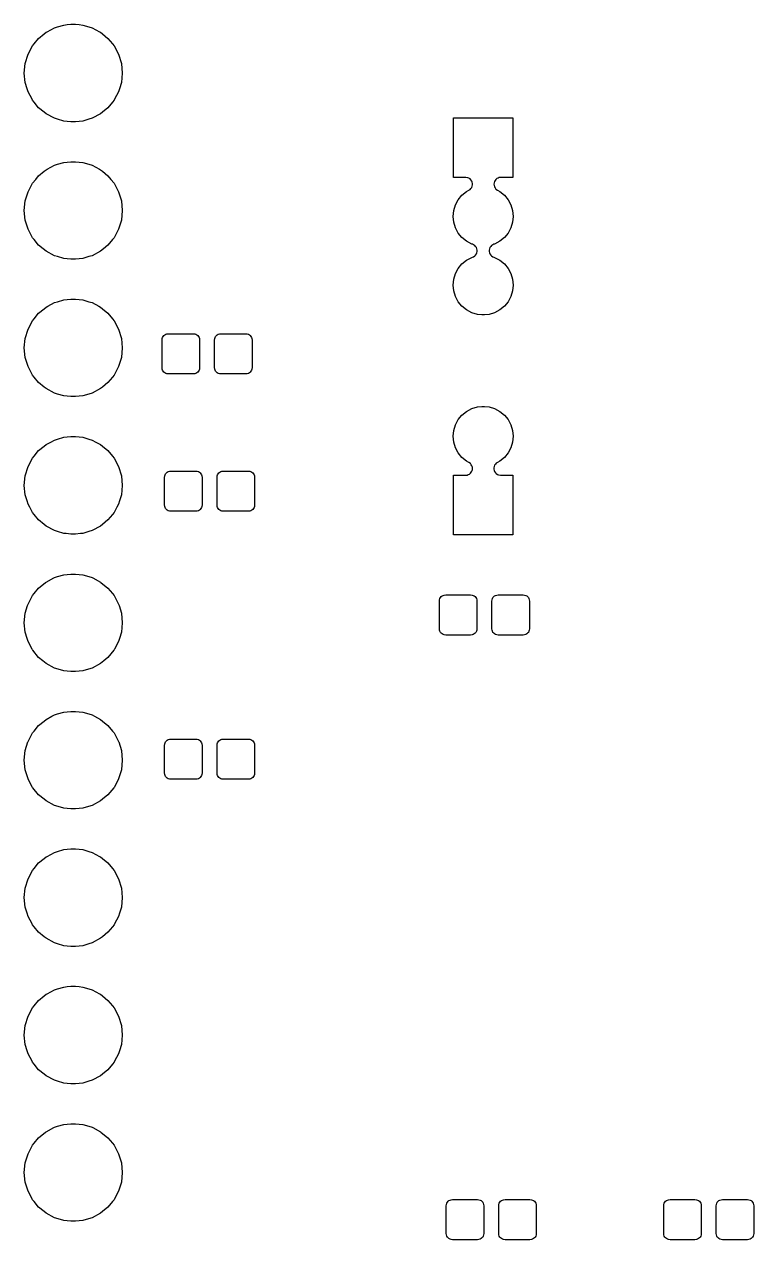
# Model space of a CAD drawing. Extents: x 10 to 287, y -200 to -10.
# Drawn here: x 113.31 to 126.79, y -127.24 to -104.78 of the extents above; entities that cross this region are included whole.
import ezdxf

# ---------------------------------------------------------------- set-up
doc = ezdxf.new("R2010")
doc.units = 0
doc.header["$MEASUREMENT"] = 0
doc.layers.add('BLACK', color=7, linetype='CONTINUOUS')

msp = doc.modelspace()

# ---------------------------------------------------------------- linework, layer by layer
at = {"layer": 'BLACK', "linetype": 'CONTINUOUS'}
for p, q in [((113.733, -104.919), (113.872, -104.845)), ((113.872, -104.845), (113.928, -104.828)), ((113.928, -104.828), (114.042, -104.794)), ((114.042, -104.794), (114.108, -104.787)), ((114.108, -104.787), (114.174, -104.781)), ((114.174, -104.781), (114.262, -104.781)), ((114.262, -104.781), (114.329, -104.787)), ((114.329, -104.787), (114.395, -104.794)), ((114.395, -104.794), (114.508, -104.828)), ((114.508, -104.828), (114.565, -104.845)), ((114.565, -104.845), (114.703, -104.919)), ((113.495, -105.143), (113.578, -105.041)), ((113.578, -105.041), (113.679, -104.958)), ((113.679, -104.958), (113.715, -104.929)), ((113.715, -104.929), (113.733, -104.919)), ((114.703, -104.919), (114.721, -104.929)), ((114.721, -104.929), (114.757, -104.958)), ((114.757, -104.958), (114.858, -105.041)), ((114.858, -105.041), (114.942, -105.143)), ((113.33, -105.505), (113.382, -105.335)), ((113.382, -105.335), (113.465, -105.179)), ((113.382, -105.335), (113.382, -105.335)), ((113.465, -105.179), (113.495, -105.143)), ((113.465, -105.179), (113.465, -105.179)), ((114.942, -105.143), (114.971, -105.179)), ((114.971, -105.179), (114.971, -105.179)), ((114.971, -105.179), (115.055, -105.335)), ((115.055, -105.335), (115.055, -105.335)), ((115.055, -105.335), (115.106, -105.505)), ((113.313, -105.682), (113.33, -105.505)), ((115.106, -105.505), (115.124, -105.682)), ((113.33, -105.858), (113.313, -105.682)), ((115.124, -105.682), (115.106, -105.858)), ((113.365, -105.971), (113.33, -105.858)), ((113.382, -106.028), (113.365, -105.971)), ((115.072, -105.971), (115.055, -106.028)), ((115.106, -105.858), (115.072, -105.971)), ((113.456, -106.167), (113.382, -106.028)), ((113.465, -106.185), (113.456, -106.167)), ((113.495, -106.22), (113.465, -106.185)), ((113.578, -106.322), (113.495, -106.22)), ((114.942, -106.22), (114.858, -106.322)), ((114.971, -106.185), (114.942, -106.22)), ((114.981, -106.167), (114.971, -106.185)), ((115.055, -106.028), (114.981, -106.167)), ((113.679, -106.405), (113.578, -106.322)), ((113.715, -106.434), (113.679, -106.405)), ((113.872, -106.518), (113.715, -106.434)), ((113.715, -106.434), (113.715, -106.434)), ((114.721, -106.434), (114.565, -106.518)), ((114.757, -106.405), (114.721, -106.434)), ((114.721, -106.434), (114.721, -106.434)), ((114.858, -106.322), (114.757, -106.405)), ((113.928, -106.535), (113.872, -106.518)), ((114.042, -106.57), (113.928, -106.535)), ((114.108, -106.576), (114.042, -106.57)), ((114.174, -106.583), (114.108, -106.576)), ((114.262, -106.583), (114.174, -106.583)), ((114.329, -106.576), (114.262, -106.583)), ((114.395, -106.57), (114.329, -106.576)), ((114.508, -106.535), (114.395, -106.57)), ((114.565, -106.518), (114.508, -106.535)), ((121.242, -107.612), (121.242, -106.51)), ((121.242, -106.51), (122.344, -106.51)), ((122.344, -106.51), (122.344, -107.612)), ((113.872, -107.385), (113.928, -107.368)), ((113.928, -107.368), (114.042, -107.334)), ((114.042, -107.334), (114.108, -107.327)), ((114.108, -107.327), (114.174, -107.321)), ((114.174, -107.321), (114.262, -107.321)), ((114.262, -107.321), (114.329, -107.327)), ((114.329, -107.327), (114.395, -107.334)), ((114.395, -107.334), (114.508, -107.368)), ((114.508, -107.368), (114.565, -107.385)), ((113.523, -107.649), (113.578, -107.581)), ((113.578, -107.581), (113.679, -107.498)), ((113.679, -107.498), (113.715, -107.469)), ((113.715, -107.469), (113.733, -107.459)), ((113.733, -107.459), (113.872, -107.385)), ((114.565, -107.385), (114.703, -107.459)), ((114.703, -107.459), (114.721, -107.469)), ((114.721, -107.469), (114.757, -107.498)), ((114.757, -107.498), (114.858, -107.581)), ((114.858, -107.581), (114.914, -107.649)), ((113.382, -107.875), (113.465, -107.719)), ((113.465, -107.719), (113.523, -107.649)), ((113.465, -107.719), (113.465, -107.719)), ((114.914, -107.649), (114.971, -107.719)), ((114.971, -107.719), (114.971, -107.719)), ((114.971, -107.719), (115.055, -107.875)), ((121.47, -107.612), (121.242, -107.612)), ((121.507, -107.617), (121.47, -107.612)), ((121.529, -107.627), (121.507, -107.617)), ((121.55, -107.64), (121.529, -107.627)), ((121.567, -107.658), (121.55, -107.64)), ((121.55, -107.834), (121.567, -107.816)), ((121.581, -107.678), (121.567, -107.658)), ((121.567, -107.816), (121.581, -107.796)), ((121.59, -107.701), (121.581, -107.678)), ((121.581, -107.796), (121.59, -107.773)), ((121.595, -107.725), (121.59, -107.701)), ((121.59, -107.773), (121.595, -107.749)), ((121.595, -107.749), (121.595, -107.725)), ((121.993, -107.713), (121.991, -107.737)), ((121.991, -107.737), (121.993, -107.761)), ((122, -107.689), (121.993, -107.713)), ((121.993, -107.761), (122, -107.785)), ((122.012, -107.668), (122, -107.689)), ((122, -107.785), (122.012, -107.806)), ((122.027, -107.649), (122.012, -107.668)), ((122.012, -107.806), (122.027, -107.825)), ((122.046, -107.633), (122.027, -107.649)), ((122.068, -107.622), (122.046, -107.633)), ((122.091, -107.614), (122.068, -107.622)), ((122.116, -107.612), (122.091, -107.614)), ((122.344, -107.612), (122.116, -107.612)), ((113.313, -108.222), (113.33, -108.045)), ((113.33, -108.045), (113.382, -107.875)), ((113.382, -107.875), (113.382, -107.875)), ((115.055, -107.875), (115.055, -107.875)), ((115.055, -107.875), (115.106, -108.045)), ((115.106, -108.045), (115.124, -108.222)), ((121.281, -108.119), (121.333, -108.023)), ((121.333, -108.023), (121.401, -107.939)), ((121.401, -107.939), (121.485, -107.871)), ((121.485, -107.871), (121.529, -107.847)), ((121.529, -107.847), (121.55, -107.834)), ((122.027, -107.825), (122.057, -107.847)), ((122.057, -107.847), (122.101, -107.871)), ((122.101, -107.871), (122.185, -107.939)), ((122.185, -107.939), (122.253, -108.023)), ((122.253, -108.023), (122.305, -108.119)), ((113.33, -108.398), (113.313, -108.222)), ((115.124, -108.222), (115.106, -108.398)), ((121.239, -108.331), (121.25, -108.223)), ((121.25, -108.223), (121.281, -108.119)), ((122.305, -108.119), (122.336, -108.223)), ((122.336, -108.223), (122.347, -108.331)), ((113.343, -108.439), (113.33, -108.398)), ((113.382, -108.568), (113.343, -108.439)), ((115.094, -108.439), (115.055, -108.568)), ((115.106, -108.398), (115.094, -108.439)), ((121.25, -108.439), (121.239, -108.331)), ((121.281, -108.543), (121.25, -108.439)), ((122.336, -108.439), (122.305, -108.543)), ((122.347, -108.331), (122.336, -108.439)), ((113.419, -108.639), (113.382, -108.568)), ((113.465, -108.725), (113.419, -108.639)), ((115.017, -108.639), (114.971, -108.725)), ((115.055, -108.568), (115.017, -108.639)), ((121.333, -108.639), (121.281, -108.543)), ((121.401, -108.723), (121.333, -108.639)), ((122.253, -108.639), (122.185, -108.723)), ((122.305, -108.543), (122.253, -108.639)), ((113.495, -108.76), (113.465, -108.725)), ((113.578, -108.862), (113.495, -108.76)), ((113.661, -108.93), (113.578, -108.862)), ((113.715, -108.974), (113.661, -108.93)), ((114.776, -108.93), (114.721, -108.974)), ((114.858, -108.862), (114.776, -108.93)), ((114.942, -108.76), (114.858, -108.862)), ((114.971, -108.725), (114.942, -108.76)), ((121.485, -108.791), (121.401, -108.723)), ((121.581, -108.843), (121.485, -108.791)), ((121.594, -108.846), (121.581, -108.843)), ((121.616, -108.856), (121.594, -108.846)), ((121.637, -108.869), (121.616, -108.856)), ((121.654, -108.887), (121.637, -108.869)), ((121.668, -108.907), (121.654, -108.887)), ((121.677, -108.93), (121.668, -108.907)), ((121.682, -108.954), (121.677, -108.93)), ((121.909, -108.93), (121.904, -108.954)), ((121.918, -108.907), (121.909, -108.93)), ((121.932, -108.887), (121.918, -108.907)), ((121.949, -108.869), (121.932, -108.887)), ((121.97, -108.856), (121.949, -108.869)), ((121.992, -108.846), (121.97, -108.856)), ((122.005, -108.843), (121.992, -108.846)), ((122.101, -108.791), (122.005, -108.843)), ((122.185, -108.723), (122.101, -108.791)), ((113.872, -109.058), (113.715, -108.974)), ((113.715, -108.974), (113.715, -108.974)), ((113.928, -109.075), (113.872, -109.058)), ((114.042, -109.11), (113.928, -109.075)), ((114.108, -109.116), (114.042, -109.11)), ((114.174, -109.123), (114.108, -109.116)), ((114.262, -109.123), (114.174, -109.123)), ((114.329, -109.116), (114.262, -109.123)), ((114.395, -109.11), (114.329, -109.116)), ((114.508, -109.075), (114.395, -109.11)), ((114.565, -109.058), (114.508, -109.075)), ((114.721, -108.974), (114.565, -109.058)), ((114.721, -108.974), (114.721, -108.974)), ((121.401, -109.209), (121.485, -109.141)), ((121.485, -109.141), (121.581, -109.089)), ((121.581, -109.089), (121.594, -109.086)), ((121.594, -109.086), (121.616, -109.076)), ((121.616, -109.076), (121.637, -109.063)), ((121.637, -109.063), (121.654, -109.045)), ((121.654, -109.045), (121.668, -109.025)), ((121.668, -109.025), (121.677, -109.002)), ((121.677, -109.002), (121.682, -108.978)), ((121.682, -108.978), (121.682, -108.954)), ((121.904, -108.954), (121.904, -108.978)), ((121.904, -108.978), (121.909, -109.002)), ((121.909, -109.002), (121.918, -109.025)), ((121.918, -109.025), (121.932, -109.045)), ((121.932, -109.045), (121.949, -109.063)), ((121.949, -109.063), (121.97, -109.076)), ((121.97, -109.076), (121.992, -109.086)), ((121.992, -109.086), (122.005, -109.089)), ((122.005, -109.089), (122.101, -109.141)), ((122.101, -109.141), (122.185, -109.209)), ((121.25, -109.493), (121.281, -109.389)), ((121.281, -109.389), (121.333, -109.293)), ((121.333, -109.293), (121.401, -109.209)), ((122.185, -109.209), (122.253, -109.293)), ((122.253, -109.293), (122.305, -109.389)), ((122.305, -109.389), (122.336, -109.493)), ((121.239, -109.601), (121.25, -109.493)), ((121.25, -109.709), (121.239, -109.601)), ((122.336, -109.493), (122.347, -109.601)), ((122.347, -109.601), (122.336, -109.709)), ((121.281, -109.813), (121.25, -109.709)), ((121.333, -109.909), (121.281, -109.813)), ((122.305, -109.813), (122.253, -109.909)), ((122.336, -109.709), (122.305, -109.813)), ((113.578, -110.121), (113.679, -110.038)), ((113.679, -110.038), (113.715, -110.009)), ((113.715, -110.009), (113.746, -109.992)), ((113.746, -109.992), (113.872, -109.925)), ((113.872, -109.925), (113.928, -109.908)), ((113.928, -109.908), (114.042, -109.874)), ((114.042, -109.874), (114.108, -109.867)), ((114.108, -109.867), (114.174, -109.861)), ((114.174, -109.861), (114.262, -109.861)), ((114.262, -109.861), (114.329, -109.867)), ((114.329, -109.867), (114.395, -109.874)), ((114.395, -109.874), (114.508, -109.908)), ((114.508, -109.908), (114.565, -109.925)), ((114.565, -109.925), (114.691, -109.992)), ((114.691, -109.992), (114.721, -110.009)), ((114.721, -110.009), (114.757, -110.038)), ((114.757, -110.038), (114.858, -110.121)), ((121.401, -109.993), (121.333, -109.909)), ((121.485, -110.061), (121.401, -109.993)), ((121.581, -110.113), (121.485, -110.061)), ((122.101, -110.061), (122.005, -110.113)), ((122.185, -109.993), (122.101, -110.061)), ((122.253, -109.909), (122.185, -109.993)), ((113.382, -110.415), (113.465, -110.259)), ((113.465, -110.259), (113.495, -110.223)), ((113.465, -110.259), (113.465, -110.259)), ((113.495, -110.223), (113.578, -110.121)), ((114.858, -110.121), (114.942, -110.223)), ((114.942, -110.223), (114.971, -110.259)), ((114.971, -110.259), (114.971, -110.259)), ((114.971, -110.259), (115.055, -110.415)), ((121.685, -110.144), (121.581, -110.113)), ((121.766, -110.152), (121.685, -110.144)), ((121.82, -110.152), (121.766, -110.152)), ((121.901, -110.144), (121.82, -110.152)), ((122.005, -110.113), (121.901, -110.144)), ((113.33, -110.585), (113.382, -110.415)), ((113.382, -110.415), (113.382, -110.415)), ((115.055, -110.415), (115.055, -110.415)), ((115.055, -110.415), (115.106, -110.585)), ((115.908, -110.519), (115.927, -110.509)), ((115.927, -110.509), (115.948, -110.503)), ((115.948, -110.503), (115.976, -110.5)), ((115.976, -110.5), (116.434, -110.5)), ((116.434, -110.5), (116.462, -110.503)), ((116.462, -110.503), (116.483, -110.509)), ((116.483, -110.509), (116.502, -110.519)), ((116.878, -110.519), (116.897, -110.509)), ((116.897, -110.509), (116.918, -110.503)), ((116.918, -110.503), (116.946, -110.5)), ((116.946, -110.5), (117.404, -110.5)), ((117.404, -110.5), (117.432, -110.503)), ((117.432, -110.503), (117.453, -110.509)), ((117.453, -110.509), (117.472, -110.519)), ((113.313, -110.762), (113.33, -110.585)), ((115.106, -110.585), (115.124, -110.762)), ((115.859, -110.617), (115.862, -110.589)), ((115.859, -111.125), (115.859, -110.617)), ((115.862, -110.589), (115.868, -110.568)), ((115.868, -110.568), (115.878, -110.549)), ((115.878, -110.549), (115.892, -110.533)), ((115.892, -110.533), (115.908, -110.519)), ((116.502, -110.519), (116.518, -110.533)), ((116.518, -110.533), (116.532, -110.549)), ((116.532, -110.549), (116.542, -110.568)), ((116.542, -110.568), (116.548, -110.589)), ((116.548, -110.589), (116.551, -110.617)), ((116.551, -110.617), (116.551, -111.125)), ((116.829, -110.617), (116.832, -110.589)), ((116.829, -111.125), (116.829, -110.617)), ((116.832, -110.589), (116.838, -110.568)), ((116.838, -110.568), (116.848, -110.549)), ((116.848, -110.549), (116.862, -110.533)), ((116.862, -110.533), (116.878, -110.519)), ((117.472, -110.519), (117.488, -110.533)), ((117.488, -110.533), (117.502, -110.549)), ((117.502, -110.549), (117.512, -110.568)), ((117.512, -110.568), (117.518, -110.589)), ((117.518, -110.589), (117.521, -110.617)), ((117.521, -110.617), (117.521, -111.125)), ((113.33, -110.938), (113.313, -110.762)), ((113.365, -111.051), (113.33, -110.938)), ((115.106, -110.938), (115.072, -111.051)), ((115.124, -110.762), (115.106, -110.938)), ((113.382, -111.108), (113.365, -111.051)), ((113.412, -111.165), (113.382, -111.108)), ((113.465, -111.265), (113.412, -111.165)), ((115.024, -111.165), (114.971, -111.265)), ((115.055, -111.108), (115.024, -111.165)), ((115.072, -111.051), (115.055, -111.108)), ((115.862, -111.153), (115.859, -111.125)), ((115.868, -111.174), (115.862, -111.153)), ((115.878, -111.193), (115.868, -111.174)), ((116.542, -111.174), (116.532, -111.193)), ((116.548, -111.153), (116.542, -111.174)), ((116.551, -111.125), (116.548, -111.153)), ((116.832, -111.153), (116.829, -111.125)), ((116.838, -111.174), (116.832, -111.153)), ((116.848, -111.193), (116.838, -111.174)), ((117.512, -111.174), (117.502, -111.193)), ((117.518, -111.153), (117.512, -111.174)), ((117.521, -111.125), (117.518, -111.153)), ((113.495, -111.3), (113.465, -111.265)), ((113.578, -111.402), (113.495, -111.3)), ((113.679, -111.485), (113.578, -111.402)), ((114.858, -111.402), (114.757, -111.485)), ((114.942, -111.3), (114.858, -111.402)), ((114.971, -111.265), (114.942, -111.3)), ((115.892, -111.209), (115.878, -111.193)), ((115.908, -111.223), (115.892, -111.209)), ((115.927, -111.233), (115.908, -111.223)), ((115.948, -111.239), (115.927, -111.233)), ((115.976, -111.242), (115.948, -111.239)), ((116.434, -111.242), (115.976, -111.242)), ((116.462, -111.239), (116.434, -111.242)), ((116.483, -111.233), (116.462, -111.239)), ((116.502, -111.223), (116.483, -111.233)), ((116.518, -111.209), (116.502, -111.223)), ((116.532, -111.193), (116.518, -111.209)), ((116.862, -111.209), (116.848, -111.193)), ((116.878, -111.223), (116.862, -111.209)), ((116.897, -111.233), (116.878, -111.223)), ((116.918, -111.239), (116.897, -111.233)), ((116.946, -111.242), (116.918, -111.239)), ((117.404, -111.242), (116.946, -111.242)), ((117.432, -111.239), (117.404, -111.242)), ((117.453, -111.233), (117.432, -111.239)), ((117.472, -111.223), (117.453, -111.233)), ((117.488, -111.209), (117.472, -111.223)), ((117.502, -111.193), (117.488, -111.209)), ((113.715, -111.514), (113.679, -111.485)), ((113.872, -111.598), (113.715, -111.514)), ((113.715, -111.514), (113.715, -111.514)), ((113.928, -111.615), (113.872, -111.598)), ((114.042, -111.65), (113.928, -111.615)), ((114.508, -111.615), (114.395, -111.65)), ((114.565, -111.598), (114.508, -111.615)), ((114.721, -111.514), (114.565, -111.598)), ((114.757, -111.485), (114.721, -111.514)), ((114.721, -111.514), (114.721, -111.514)), ((114.108, -111.656), (114.042, -111.65)), ((114.174, -111.663), (114.108, -111.656)), ((114.262, -111.663), (114.174, -111.663)), ((114.329, -111.656), (114.262, -111.663)), ((114.395, -111.65), (114.329, -111.656)), ((121.581, -111.883), (121.685, -111.852)), ((121.685, -111.852), (121.766, -111.844)), ((121.766, -111.844), (121.82, -111.844)), ((121.82, -111.844), (121.901, -111.852)), ((121.901, -111.852), (122.005, -111.883)), ((121.281, -112.183), (121.333, -112.087)), ((121.333, -112.087), (121.401, -112.003)), ((121.401, -112.003), (121.485, -111.935)), ((121.485, -111.935), (121.581, -111.883)), ((122.005, -111.883), (122.101, -111.935)), ((122.101, -111.935), (122.185, -112.003)), ((122.185, -112.003), (122.253, -112.087)), ((122.253, -112.087), (122.305, -112.183)), ((121.239, -112.395), (121.25, -112.287)), ((121.25, -112.287), (121.281, -112.183)), ((122.305, -112.183), (122.336, -112.287)), ((122.336, -112.287), (122.347, -112.395)), ((113.715, -112.549), (113.801, -112.503)), ((113.801, -112.503), (113.872, -112.465)), ((113.872, -112.465), (113.928, -112.448)), ((113.928, -112.448), (114.042, -112.414)), ((114.042, -112.414), (114.108, -112.407)), ((114.108, -112.407), (114.174, -112.401)), ((114.174, -112.401), (114.262, -112.401)), ((114.262, -112.401), (114.329, -112.407)), ((114.329, -112.407), (114.395, -112.414)), ((114.395, -112.414), (114.508, -112.448)), ((114.508, -112.448), (114.565, -112.465)), ((114.565, -112.465), (114.635, -112.503)), ((114.635, -112.503), (114.721, -112.549)), ((121.25, -112.503), (121.239, -112.395)), ((121.281, -112.607), (121.25, -112.503)), ((122.336, -112.503), (122.305, -112.607)), ((122.347, -112.395), (122.336, -112.503)), ((113.465, -112.799), (113.495, -112.763)), ((113.495, -112.763), (113.578, -112.661)), ((113.578, -112.661), (113.679, -112.578)), ((113.679, -112.578), (113.715, -112.549)), ((114.721, -112.549), (114.757, -112.578)), ((114.757, -112.578), (114.858, -112.661)), ((114.858, -112.661), (114.942, -112.763)), ((114.942, -112.763), (114.971, -112.799)), ((121.333, -112.703), (121.281, -112.607)), ((121.401, -112.787), (121.333, -112.703)), ((122.253, -112.703), (122.185, -112.787)), ((122.305, -112.607), (122.253, -112.703)), ((113.33, -113.125), (113.382, -112.955)), ((113.382, -112.955), (113.465, -112.799)), ((113.382, -112.955), (113.382, -112.955)), ((113.465, -112.799), (113.465, -112.799)), ((114.971, -112.799), (114.971, -112.799)), ((114.971, -112.799), (115.055, -112.955)), ((115.055, -112.955), (115.055, -112.955)), ((115.055, -112.955), (115.106, -113.125)), ((121.485, -112.855), (121.401, -112.787)), ((121.529, -112.879), (121.485, -112.855)), ((121.559, -112.901), (121.529, -112.879)), ((121.574, -112.92), (121.559, -112.901)), ((121.586, -112.941), (121.574, -112.92)), ((121.593, -112.965), (121.586, -112.941)), ((121.595, -112.989), (121.593, -112.965)), ((121.996, -112.953), (121.991, -112.977)), ((121.991, -112.977), (121.991, -113.001)), ((122.005, -112.93), (121.996, -112.953)), ((122.019, -112.91), (122.005, -112.93)), ((122.036, -112.892), (122.019, -112.91)), ((122.057, -112.879), (122.036, -112.892)), ((122.101, -112.855), (122.057, -112.879)), ((122.185, -112.787), (122.101, -112.855)), ((113.313, -113.302), (113.33, -113.125)), ((115.106, -113.125), (115.124, -113.302)), ((115.905, -113.157), (115.908, -113.129)), ((115.905, -113.665), (115.905, -113.157)), ((115.908, -113.129), (115.914, -113.108)), ((115.914, -113.108), (115.924, -113.089)), ((115.924, -113.089), (115.938, -113.073)), ((115.938, -113.073), (115.954, -113.059)), ((115.954, -113.059), (115.973, -113.049)), ((115.973, -113.049), (115.994, -113.043)), ((115.994, -113.043), (116.022, -113.04)), ((116.022, -113.04), (116.48, -113.04)), ((116.48, -113.04), (116.508, -113.043)), ((116.508, -113.043), (116.529, -113.049)), ((116.529, -113.049), (116.548, -113.059)), ((116.548, -113.059), (116.564, -113.073)), ((116.564, -113.073), (116.578, -113.089)), ((116.578, -113.089), (116.588, -113.108)), ((116.588, -113.108), (116.594, -113.129)), ((116.594, -113.129), (116.597, -113.157)), ((116.597, -113.157), (116.597, -113.665)), ((116.875, -113.157), (116.878, -113.129)), ((116.875, -113.665), (116.875, -113.157)), ((116.878, -113.129), (116.884, -113.108)), ((116.884, -113.108), (116.894, -113.089)), ((116.894, -113.089), (116.908, -113.073)), ((116.908, -113.073), (116.924, -113.059)), ((116.924, -113.059), (116.943, -113.049)), ((116.943, -113.049), (116.964, -113.043)), ((116.964, -113.043), (116.992, -113.04)), ((116.992, -113.04), (117.45, -113.04)), ((117.45, -113.04), (117.478, -113.043)), ((117.478, -113.043), (117.499, -113.049)), ((117.499, -113.049), (117.518, -113.059)), ((117.518, -113.059), (117.534, -113.073)), ((117.534, -113.073), (117.548, -113.089)), ((117.548, -113.089), (117.558, -113.108)), ((117.558, -113.108), (117.564, -113.129)), ((117.564, -113.129), (117.567, -113.157)), ((117.567, -113.157), (117.567, -113.665)), ((121.242, -114.216), (121.242, -113.114)), ((121.242, -113.114), (121.47, -113.114)), ((121.47, -113.114), (121.495, -113.112)), ((121.495, -113.112), (121.518, -113.104)), ((121.518, -113.104), (121.54, -113.093)), ((121.54, -113.093), (121.559, -113.077)), ((121.559, -113.077), (121.574, -113.058)), ((121.574, -113.058), (121.586, -113.037)), ((121.586, -113.037), (121.593, -113.013)), ((121.593, -113.013), (121.595, -112.989)), ((121.991, -113.001), (121.996, -113.025)), ((121.996, -113.025), (122.005, -113.048)), ((122.005, -113.048), (122.019, -113.068)), ((122.019, -113.068), (122.036, -113.086)), ((122.036, -113.086), (122.057, -113.099)), ((122.057, -113.099), (122.079, -113.109)), ((122.079, -113.109), (122.116, -113.114)), ((122.116, -113.114), (122.344, -113.114)), ((122.344, -113.114), (122.344, -114.216)), ((113.33, -113.478), (113.313, -113.302)), ((115.124, -113.302), (115.106, -113.478)), ((113.365, -113.591), (113.33, -113.478)), ((113.382, -113.648), (113.365, -113.591)), ((113.412, -113.705), (113.382, -113.648)), ((115.055, -113.648), (115.024, -113.705)), ((115.072, -113.591), (115.055, -113.648)), ((115.106, -113.478), (115.072, -113.591)), ((113.465, -113.805), (113.412, -113.705)), ((113.493, -113.839), (113.465, -113.805)), ((113.578, -113.942), (113.493, -113.839)), ((114.943, -113.839), (114.858, -113.942)), ((114.971, -113.805), (114.943, -113.839)), ((115.024, -113.705), (114.971, -113.805)), ((115.908, -113.693), (115.905, -113.665)), ((115.914, -113.714), (115.908, -113.693)), ((115.924, -113.733), (115.914, -113.714)), ((115.938, -113.749), (115.924, -113.733)), ((115.954, -113.763), (115.938, -113.749)), ((115.973, -113.773), (115.954, -113.763)), ((115.994, -113.779), (115.973, -113.773)), ((116.022, -113.782), (115.994, -113.779)), ((116.48, -113.782), (116.022, -113.782)), ((116.508, -113.779), (116.48, -113.782)), ((116.529, -113.773), (116.508, -113.779)), ((116.548, -113.763), (116.529, -113.773)), ((116.564, -113.749), (116.548, -113.763)), ((116.578, -113.733), (116.564, -113.749)), ((116.588, -113.714), (116.578, -113.733)), ((116.594, -113.693), (116.588, -113.714)), ((116.597, -113.665), (116.594, -113.693)), ((116.878, -113.693), (116.875, -113.665)), ((116.884, -113.714), (116.878, -113.693)), ((116.894, -113.733), (116.884, -113.714)), ((116.908, -113.749), (116.894, -113.733)), ((116.924, -113.763), (116.908, -113.749)), ((116.943, -113.773), (116.924, -113.763)), ((116.964, -113.779), (116.943, -113.773)), ((116.992, -113.782), (116.964, -113.779)), ((117.45, -113.782), (116.992, -113.782)), ((117.478, -113.779), (117.45, -113.782)), ((117.499, -113.773), (117.478, -113.779)), ((117.518, -113.763), (117.499, -113.773)), ((117.534, -113.749), (117.518, -113.763)), ((117.548, -113.733), (117.534, -113.749)), ((117.558, -113.714), (117.548, -113.733)), ((117.564, -113.693), (117.558, -113.714)), ((117.567, -113.665), (117.564, -113.693)), ((113.679, -114.025), (113.578, -113.942)), ((113.715, -114.054), (113.679, -114.025)), ((113.872, -114.138), (113.715, -114.054)), ((113.715, -114.054), (113.715, -114.054)), ((114.721, -114.054), (114.565, -114.138)), ((114.757, -114.025), (114.721, -114.054)), ((114.721, -114.054), (114.721, -114.054)), ((114.858, -113.942), (114.757, -114.025)), ((113.928, -114.155), (113.872, -114.138)), ((114.042, -114.19), (113.928, -114.155)), ((114.086, -114.194), (114.042, -114.19)), ((114.174, -114.203), (114.086, -114.194)), ((114.262, -114.203), (114.174, -114.203)), ((114.35, -114.194), (114.262, -114.203)), ((114.395, -114.19), (114.35, -114.194)), ((114.508, -114.155), (114.395, -114.19)), ((114.565, -114.138), (114.508, -114.155)), ((122.344, -114.216), (121.242, -114.216)), ((113.86, -115.012), (113.872, -115.005)), ((113.872, -115.005), (113.928, -114.988)), ((113.928, -114.988), (114.042, -114.954)), ((114.042, -114.954), (114.108, -114.947)), ((114.108, -114.947), (114.174, -114.941)), ((114.174, -114.941), (114.262, -114.941)), ((114.262, -114.941), (114.328, -114.947)), ((114.328, -114.947), (114.395, -114.954)), ((114.395, -114.954), (114.508, -114.988)), ((114.508, -114.988), (114.565, -115.005)), ((114.565, -115.005), (114.577, -115.012)), ((113.495, -115.303), (113.578, -115.201)), ((113.578, -115.201), (113.707, -115.095)), ((113.707, -115.095), (113.715, -115.089)), ((113.715, -115.089), (113.86, -115.012)), ((114.577, -115.012), (114.721, -115.089)), ((114.721, -115.089), (114.729, -115.095)), ((114.729, -115.095), (114.858, -115.201)), ((114.858, -115.201), (114.942, -115.303)), ((113.382, -115.495), (113.465, -115.339)), ((113.465, -115.339), (113.495, -115.303)), ((113.465, -115.339), (113.465, -115.339)), ((114.942, -115.303), (114.971, -115.339)), ((114.971, -115.339), (114.971, -115.339)), ((114.971, -115.339), (115.055, -115.495)), ((120.985, -115.443), (120.988, -115.415)), ((120.985, -115.951), (120.985, -115.443)), ((120.988, -115.415), (120.994, -115.394)), ((120.994, -115.394), (121.004, -115.375)), ((121.004, -115.375), (121.018, -115.359)), ((121.018, -115.359), (121.034, -115.345)), ((121.034, -115.345), (121.053, -115.335)), ((121.053, -115.335), (121.074, -115.329)), ((121.074, -115.329), (121.102, -115.326)), ((121.102, -115.326), (121.56, -115.326)), ((121.56, -115.326), (121.588, -115.329)), ((121.588, -115.329), (121.609, -115.335)), ((121.609, -115.335), (121.628, -115.345)), ((121.628, -115.345), (121.644, -115.359)), ((121.644, -115.359), (121.658, -115.375)), ((121.658, -115.375), (121.668, -115.394)), ((121.668, -115.394), (121.674, -115.415)), ((121.674, -115.415), (121.677, -115.443)), ((121.677, -115.443), (121.677, -115.951)), ((121.955, -115.443), (121.958, -115.415)), ((121.955, -115.951), (121.955, -115.443)), ((121.958, -115.415), (121.964, -115.394)), ((121.964, -115.394), (121.974, -115.375)), ((121.974, -115.375), (121.988, -115.359)), ((121.988, -115.359), (122.004, -115.345)), ((122.004, -115.345), (122.023, -115.335)), ((122.023, -115.335), (122.044, -115.329)), ((122.044, -115.329), (122.072, -115.326)), ((122.072, -115.326), (122.53, -115.326)), ((122.53, -115.326), (122.558, -115.329)), ((122.558, -115.329), (122.579, -115.335)), ((122.579, -115.335), (122.598, -115.345)), ((122.598, -115.345), (122.614, -115.359)), ((122.614, -115.359), (122.628, -115.375)), ((122.628, -115.375), (122.638, -115.394)), ((122.638, -115.394), (122.644, -115.415)), ((122.644, -115.415), (122.647, -115.443)), ((122.647, -115.443), (122.647, -115.951)), ((113.313, -115.842), (113.33, -115.665)), ((113.33, -115.665), (113.373, -115.522)), ((113.373, -115.522), (113.382, -115.495)), ((115.055, -115.495), (115.063, -115.522)), ((115.063, -115.522), (115.106, -115.665)), ((115.106, -115.665), (115.124, -115.842)), ((113.33, -116.018), (113.313, -115.842)), ((115.124, -115.842), (115.106, -116.018)), ((113.365, -116.131), (113.33, -116.018)), ((113.382, -116.188), (113.365, -116.131)), ((115.072, -116.131), (115.055, -116.188)), ((115.106, -116.018), (115.072, -116.131)), ((120.988, -115.979), (120.985, -115.951)), ((120.994, -116), (120.988, -115.979)), ((121.004, -116.019), (120.994, -116)), ((121.018, -116.035), (121.004, -116.019)), ((121.034, -116.049), (121.018, -116.035)), ((121.053, -116.059), (121.034, -116.049)), ((121.074, -116.065), (121.053, -116.059)), ((121.102, -116.068), (121.074, -116.065)), ((121.56, -116.068), (121.102, -116.068)), ((121.588, -116.065), (121.56, -116.068)), ((121.609, -116.059), (121.588, -116.065)), ((121.628, -116.049), (121.609, -116.059)), ((121.644, -116.035), (121.628, -116.049)), ((121.658, -116.019), (121.644, -116.035)), ((121.668, -116), (121.658, -116.019)), ((121.674, -115.979), (121.668, -116)), ((121.677, -115.951), (121.674, -115.979)), ((121.958, -115.979), (121.955, -115.951)), ((121.964, -116), (121.958, -115.979)), ((121.974, -116.019), (121.964, -116)), ((121.988, -116.035), (121.974, -116.019)), ((122.004, -116.049), (121.988, -116.035)), ((122.023, -116.059), (122.004, -116.049)), ((122.044, -116.065), (122.023, -116.059)), ((122.072, -116.068), (122.044, -116.065)), ((122.53, -116.068), (122.072, -116.068)), ((122.558, -116.065), (122.53, -116.068)), ((122.579, -116.059), (122.558, -116.065)), ((122.598, -116.049), (122.579, -116.059)), ((122.614, -116.035), (122.598, -116.049)), ((122.628, -116.019), (122.614, -116.035)), ((122.638, -116), (122.628, -116.019)), ((122.644, -115.979), (122.638, -116)), ((122.647, -115.951), (122.644, -115.979)), ((113.456, -116.327), (113.382, -116.188)), ((113.465, -116.345), (113.456, -116.327)), ((113.471, -116.351), (113.465, -116.345)), ((113.578, -116.482), (113.471, -116.351)), ((114.966, -116.351), (114.858, -116.482)), ((114.971, -116.345), (114.966, -116.351)), ((114.981, -116.327), (114.971, -116.345)), ((115.055, -116.188), (114.981, -116.327)), ((113.653, -116.543), (113.578, -116.482)), ((113.715, -116.594), (113.653, -116.543)), ((114.783, -116.543), (114.721, -116.594)), ((114.858, -116.482), (114.783, -116.543)), ((113.872, -116.678), (113.715, -116.594)), ((113.715, -116.594), (113.715, -116.594)), ((113.893, -116.685), (113.872, -116.678)), ((114.042, -116.73), (113.893, -116.685)), ((114.107, -116.736), (114.042, -116.73)), ((114.174, -116.743), (114.107, -116.736)), ((114.262, -116.743), (114.174, -116.743)), ((114.329, -116.736), (114.262, -116.743)), ((114.395, -116.73), (114.329, -116.736)), ((114.543, -116.685), (114.395, -116.73)), ((114.565, -116.678), (114.543, -116.685)), ((114.721, -116.594), (114.565, -116.678)), ((114.721, -116.594), (114.721, -116.594)), ((114.108, -117.487), (114.174, -117.481)), ((114.174, -117.481), (114.262, -117.481)), ((114.262, -117.481), (114.328, -117.487)), ((113.578, -117.741), (113.679, -117.658)), ((113.679, -117.658), (113.715, -117.629)), ((113.715, -117.629), (113.824, -117.571)), ((113.824, -117.571), (113.872, -117.545)), ((113.872, -117.545), (113.928, -117.528)), ((113.928, -117.528), (114.042, -117.494)), ((114.042, -117.494), (114.108, -117.487)), ((114.328, -117.487), (114.395, -117.494)), ((114.395, -117.494), (114.508, -117.528)), ((114.508, -117.528), (114.565, -117.545)), ((114.565, -117.545), (114.613, -117.571)), ((114.613, -117.571), (114.721, -117.629)), ((114.721, -117.629), (114.757, -117.658)), ((114.757, -117.658), (114.858, -117.741)), ((113.382, -118.035), (113.465, -117.879)), ((113.465, -117.879), (113.495, -117.843)), ((113.465, -117.879), (113.465, -117.879)), ((113.495, -117.843), (113.578, -117.741)), ((114.858, -117.741), (114.942, -117.843)), ((114.942, -117.843), (114.971, -117.879)), ((114.971, -117.879), (114.971, -117.879)), ((114.971, -117.879), (115.055, -118.035)), ((113.33, -118.205), (113.379, -118.044)), ((113.379, -118.044), (113.382, -118.035)), ((115.055, -118.035), (115.057, -118.044)), ((115.057, -118.044), (115.106, -118.205)), ((115.905, -118.11), (115.908, -118.082)), ((115.905, -118.618), (115.905, -118.11)), ((115.908, -118.082), (115.914, -118.061)), ((115.914, -118.061), (115.924, -118.042)), ((115.924, -118.042), (115.938, -118.026)), ((115.938, -118.026), (115.954, -118.012)), ((115.954, -118.012), (115.973, -118.002)), ((115.973, -118.002), (115.994, -117.996)), ((115.994, -117.996), (116.022, -117.993)), ((116.022, -117.993), (116.48, -117.993)), ((116.48, -117.993), (116.508, -117.996)), ((116.508, -117.996), (116.529, -118.002)), ((116.529, -118.002), (116.548, -118.012)), ((116.548, -118.012), (116.564, -118.026)), ((116.564, -118.026), (116.578, -118.042)), ((116.578, -118.042), (116.588, -118.061)), ((116.588, -118.061), (116.594, -118.082)), ((116.594, -118.082), (116.597, -118.11)), ((116.597, -118.11), (116.597, -118.618)), ((116.875, -118.11), (116.878, -118.082)), ((116.875, -118.618), (116.875, -118.11)), ((116.878, -118.082), (116.884, -118.061)), ((116.884, -118.061), (116.894, -118.042)), ((116.894, -118.042), (116.908, -118.026)), ((116.908, -118.026), (116.924, -118.012)), ((116.924, -118.012), (116.943, -118.002)), ((116.943, -118.002), (116.964, -117.996)), ((116.964, -117.996), (116.992, -117.993)), ((116.992, -117.993), (117.45, -117.993)), ((117.45, -117.993), (117.478, -117.996)), ((117.478, -117.996), (117.499, -118.002)), ((117.499, -118.002), (117.518, -118.012)), ((117.518, -118.012), (117.534, -118.026)), ((117.534, -118.026), (117.548, -118.042)), ((117.548, -118.042), (117.558, -118.061)), ((117.558, -118.061), (117.564, -118.082)), ((117.564, -118.082), (117.567, -118.11)), ((117.567, -118.11), (117.567, -118.618)), ((113.313, -118.382), (113.33, -118.205)), ((115.106, -118.205), (115.124, -118.382)), ((113.33, -118.558), (113.313, -118.382)), ((113.342, -118.596), (113.33, -118.558)), ((113.382, -118.728), (113.342, -118.596)), ((115.095, -118.596), (115.055, -118.728)), ((115.106, -118.558), (115.095, -118.596)), ((115.124, -118.382), (115.106, -118.558)), ((113.385, -118.735), (113.382, -118.728)), ((113.465, -118.885), (113.385, -118.735)), ((115.051, -118.735), (114.971, -118.885)), ((115.055, -118.728), (115.051, -118.735)), ((115.908, -118.646), (115.905, -118.618)), ((115.914, -118.667), (115.908, -118.646)), ((115.924, -118.686), (115.914, -118.667)), ((115.938, -118.702), (115.924, -118.686)), ((115.954, -118.716), (115.938, -118.702)), ((115.973, -118.726), (115.954, -118.716)), ((115.994, -118.732), (115.973, -118.726)), ((116.022, -118.735), (115.994, -118.732)), ((116.48, -118.735), (116.022, -118.735)), ((116.508, -118.732), (116.48, -118.735)), ((116.529, -118.726), (116.508, -118.732)), ((116.548, -118.716), (116.529, -118.726)), ((116.564, -118.702), (116.548, -118.716)), ((116.578, -118.686), (116.564, -118.702)), ((116.588, -118.667), (116.578, -118.686)), ((116.594, -118.646), (116.588, -118.667)), ((116.597, -118.618), (116.594, -118.646)), ((116.878, -118.646), (116.875, -118.618)), ((116.884, -118.667), (116.878, -118.646)), ((116.894, -118.686), (116.884, -118.667)), ((116.908, -118.702), (116.894, -118.686)), ((116.924, -118.716), (116.908, -118.702)), ((116.943, -118.726), (116.924, -118.716)), ((116.964, -118.732), (116.943, -118.726)), ((116.992, -118.735), (116.964, -118.732)), ((117.45, -118.735), (116.992, -118.735)), ((117.478, -118.732), (117.45, -118.735)), ((117.499, -118.726), (117.478, -118.732)), ((117.518, -118.716), (117.499, -118.726)), ((117.534, -118.702), (117.518, -118.716)), ((117.548, -118.686), (117.534, -118.702)), ((117.558, -118.667), (117.548, -118.686)), ((117.564, -118.646), (117.558, -118.667)), ((117.567, -118.618), (117.564, -118.646)), ((113.471, -118.891), (113.465, -118.885)), ((113.578, -119.022), (113.471, -118.891)), ((113.679, -119.105), (113.578, -119.022)), ((114.858, -119.022), (114.757, -119.105)), ((114.966, -118.891), (114.858, -119.022)), ((114.971, -118.885), (114.966, -118.891)), ((113.715, -119.134), (113.679, -119.105)), ((113.872, -119.218), (113.715, -119.134)), ((113.715, -119.134), (113.715, -119.134)), ((113.893, -119.225), (113.872, -119.218)), ((114.042, -119.27), (113.893, -119.225)), ((114.107, -119.276), (114.042, -119.27)), ((114.174, -119.283), (114.107, -119.276)), ((114.329, -119.276), (114.262, -119.283)), ((114.395, -119.27), (114.329, -119.276)), ((114.543, -119.225), (114.395, -119.27)), ((114.565, -119.218), (114.543, -119.225)), ((114.721, -119.134), (114.565, -119.218)), ((114.757, -119.105), (114.721, -119.134)), ((114.721, -119.134), (114.721, -119.134)), ((114.262, -119.283), (114.174, -119.283)), ((113.679, -120.198), (113.715, -120.169)), ((113.715, -120.169), (113.733, -120.159)), ((113.733, -120.159), (113.872, -120.085)), ((113.872, -120.085), (113.928, -120.068)), ((113.928, -120.068), (114.042, -120.034)), ((114.042, -120.034), (114.108, -120.027)), ((114.108, -120.027), (114.174, -120.021)), ((114.174, -120.021), (114.262, -120.021)), ((114.262, -120.021), (114.329, -120.027)), ((114.329, -120.027), (114.395, -120.034)), ((114.395, -120.034), (114.508, -120.068)), ((114.508, -120.068), (114.565, -120.085)), ((114.565, -120.085), (114.703, -120.159)), ((114.703, -120.159), (114.721, -120.169)), ((114.721, -120.169), (114.757, -120.198)), ((113.465, -120.419), (113.495, -120.383)), ((113.495, -120.383), (113.578, -120.281)), ((113.578, -120.281), (113.679, -120.198)), ((114.757, -120.198), (114.858, -120.281)), ((114.858, -120.281), (114.942, -120.383)), ((114.942, -120.383), (114.971, -120.419)), ((113.33, -120.745), (113.382, -120.575)), ((113.382, -120.575), (113.465, -120.419)), ((113.382, -120.575), (113.382, -120.575)), ((113.465, -120.419), (113.465, -120.419)), ((114.971, -120.419), (114.971, -120.419)), ((114.971, -120.419), (115.055, -120.575)), ((115.055, -120.575), (115.055, -120.575)), ((115.055, -120.575), (115.106, -120.745)), ((113.313, -120.922), (113.33, -120.745)), ((115.106, -120.745), (115.124, -120.922)), ((113.33, -121.098), (113.313, -120.922)), ((115.124, -120.922), (115.106, -121.098)), ((113.365, -121.211), (113.33, -121.098)), ((113.382, -121.268), (113.365, -121.211)), ((113.456, -121.407), (113.382, -121.268)), ((115.055, -121.268), (114.981, -121.407)), ((115.072, -121.211), (115.055, -121.268)), ((115.106, -121.098), (115.072, -121.211)), ((113.465, -121.425), (113.456, -121.407)), ((113.495, -121.46), (113.465, -121.425)), ((113.578, -121.562), (113.495, -121.46)), ((114.942, -121.46), (114.858, -121.562)), ((114.971, -121.425), (114.942, -121.46)), ((114.981, -121.407), (114.971, -121.425)), ((113.679, -121.645), (113.578, -121.562)), ((113.715, -121.674), (113.679, -121.645)), ((113.872, -121.758), (113.715, -121.674)), ((113.715, -121.674), (113.715, -121.674)), ((114.721, -121.674), (114.565, -121.758)), ((114.757, -121.645), (114.721, -121.674)), ((114.721, -121.674), (114.721, -121.674)), ((114.858, -121.562), (114.757, -121.645)), ((113.928, -121.775), (113.872, -121.758)), ((114.042, -121.81), (113.928, -121.775)), ((114.108, -121.816), (114.042, -121.81)), ((114.174, -121.823), (114.108, -121.816)), ((114.262, -121.823), (114.174, -121.823)), ((114.329, -121.816), (114.262, -121.823)), ((114.395, -121.81), (114.329, -121.816)), ((114.508, -121.775), (114.395, -121.81)), ((114.565, -121.758), (114.508, -121.775)), ((113.733, -122.699), (113.872, -122.625)), ((113.872, -122.625), (113.928, -122.608)), ((113.928, -122.608), (114.042, -122.574)), ((114.042, -122.574), (114.108, -122.567)), ((114.108, -122.567), (114.174, -122.561)), ((114.174, -122.561), (114.262, -122.561)), ((114.262, -122.561), (114.329, -122.567)), ((114.329, -122.567), (114.395, -122.574)), ((114.395, -122.574), (114.508, -122.608)), ((114.508, -122.608), (114.565, -122.625)), ((114.565, -122.625), (114.703, -122.699)), ((113.495, -122.923), (113.578, -122.821)), ((113.578, -122.821), (113.679, -122.738)), ((113.679, -122.738), (113.715, -122.709)), ((113.715, -122.709), (113.733, -122.699)), ((114.703, -122.699), (114.721, -122.709)), ((114.721, -122.709), (114.757, -122.738)), ((114.757, -122.738), (114.858, -122.821)), ((114.858, -122.821), (114.942, -122.923)), ((113.382, -123.115), (113.465, -122.959)), ((113.465, -122.959), (113.495, -122.923)), ((113.465, -122.959), (113.465, -122.959)), ((114.942, -122.923), (114.971, -122.959)), ((114.971, -122.959), (114.971, -122.959)), ((114.971, -122.959), (115.055, -123.115)), ((113.313, -123.462), (113.33, -123.285)), ((113.33, -123.285), (113.382, -123.115)), ((113.382, -123.115), (113.382, -123.115)), ((115.055, -123.115), (115.055, -123.115)), ((115.055, -123.115), (115.106, -123.285)), ((115.106, -123.285), (115.124, -123.462)), ((113.33, -123.638), (113.313, -123.462)), ((115.124, -123.462), (115.106, -123.638)), ((113.365, -123.751), (113.33, -123.638)), ((113.382, -123.808), (113.365, -123.751)), ((115.072, -123.751), (115.055, -123.808)), ((115.106, -123.638), (115.072, -123.751)), ((113.456, -123.947), (113.382, -123.808)), ((113.465, -123.965), (113.456, -123.947)), ((113.495, -124), (113.465, -123.965)), ((114.971, -123.965), (114.942, -124)), ((114.981, -123.947), (114.971, -123.965)), ((115.055, -123.808), (114.981, -123.947)), ((113.578, -124.102), (113.495, -124)), ((113.679, -124.185), (113.578, -124.102)), ((113.715, -124.214), (113.679, -124.185)), ((113.872, -124.298), (113.715, -124.214)), ((113.715, -124.214), (113.715, -124.214)), ((114.721, -124.214), (114.565, -124.298)), ((114.757, -124.185), (114.721, -124.214)), ((114.721, -124.214), (114.721, -124.214)), ((114.858, -124.102), (114.757, -124.185)), ((114.942, -124), (114.858, -124.102)), ((113.928, -124.315), (113.872, -124.298)), ((114.042, -124.35), (113.928, -124.315)), ((114.108, -124.356), (114.042, -124.35)), ((114.174, -124.363), (114.108, -124.356)), ((114.262, -124.363), (114.174, -124.363)), ((114.329, -124.356), (114.262, -124.363)), ((114.395, -124.35), (114.329, -124.356)), ((114.508, -124.315), (114.395, -124.35)), ((114.565, -124.298), (114.508, -124.315)), ((113.928, -125.148), (114.042, -125.114)), ((114.042, -125.114), (114.108, -125.107)), ((114.108, -125.107), (114.174, -125.101)), ((114.174, -125.101), (114.262, -125.101)), ((114.262, -125.101), (114.328, -125.107)), ((114.328, -125.107), (114.395, -125.114)), ((114.395, -125.114), (114.508, -125.148)), ((113.578, -125.361), (113.707, -125.255)), ((113.707, -125.255), (113.715, -125.249)), ((113.715, -125.249), (113.86, -125.172)), ((113.86, -125.172), (113.872, -125.165)), ((113.872, -125.165), (113.928, -125.148)), ((114.508, -125.148), (114.565, -125.165)), ((114.565, -125.165), (114.577, -125.172)), ((114.577, -125.172), (114.721, -125.249)), ((114.721, -125.249), (114.729, -125.255)), ((114.729, -125.255), (114.858, -125.361)), ((113.382, -125.655), (113.465, -125.499)), ((113.465, -125.499), (113.495, -125.463)), ((113.465, -125.499), (113.465, -125.499)), ((113.495, -125.463), (113.578, -125.361)), ((114.858, -125.361), (114.942, -125.463)), ((114.942, -125.463), (114.971, -125.499)), ((114.971, -125.499), (114.971, -125.499)), ((114.971, -125.499), (115.055, -125.655)), ((113.33, -125.825), (113.365, -125.712)), ((113.365, -125.712), (113.382, -125.655)), ((115.055, -125.655), (115.072, -125.712)), ((115.072, -125.712), (115.106, -125.825)), ((113.313, -126.002), (113.33, -125.825)), ((113.33, -126.178), (113.313, -126.002)), ((115.106, -125.825), (115.124, -126.002)), ((115.124, -126.002), (115.106, -126.178)), ((113.365, -126.291), (113.33, -126.178)), ((115.106, -126.178), (115.072, -126.291)), ((113.382, -126.348), (113.365, -126.291)), ((113.456, -126.487), (113.382, -126.348)), ((115.055, -126.348), (114.981, -126.487)), ((115.072, -126.291), (115.055, -126.348)), ((113.465, -126.505), (113.456, -126.487)), ((113.495, -126.54), (113.465, -126.505)), ((113.578, -126.642), (113.495, -126.54)), ((113.679, -126.725), (113.578, -126.642)), ((114.858, -126.642), (114.757, -126.725)), ((114.942, -126.54), (114.858, -126.642)), ((114.971, -126.505), (114.942, -126.54)), ((114.981, -126.487), (114.971, -126.505)), ((121.112, -126.619), (121.115, -126.591)), ((121.112, -127.127), (121.112, -126.619)), ((121.115, -126.591), (121.121, -126.57)), ((121.121, -126.57), (121.131, -126.551)), ((121.131, -126.551), (121.145, -126.535)), ((121.145, -126.535), (121.161, -126.521)), ((121.161, -126.521), (121.18, -126.511)), ((121.18, -126.511), (121.201, -126.505)), ((121.201, -126.505), (121.229, -126.502)), ((121.229, -126.502), (121.687, -126.502)), ((121.687, -126.502), (121.715, -126.505)), ((121.715, -126.505), (121.736, -126.511)), ((121.736, -126.511), (121.755, -126.521)), ((121.755, -126.521), (121.771, -126.535)), ((121.771, -126.535), (121.785, -126.551)), ((121.785, -126.551), (121.795, -126.57)), ((121.795, -126.57), (121.801, -126.591)), ((121.801, -126.591), (121.804, -126.619)), ((121.804, -126.619), (121.804, -127.127)), ((122.082, -126.619), (122.085, -126.591)), ((122.082, -127.127), (122.082, -126.619)), ((122.085, -126.591), (122.091, -126.57)), ((122.091, -126.57), (122.101, -126.551)), ((122.101, -126.551), (122.115, -126.535)), ((122.115, -126.535), (122.131, -126.521)), ((122.131, -126.521), (122.15, -126.511)), ((122.15, -126.511), (122.171, -126.505)), ((122.171, -126.505), (122.199, -126.502)), ((122.199, -126.502), (122.657, -126.502)), ((122.657, -126.502), (122.685, -126.505)), ((122.685, -126.505), (122.706, -126.511)), ((122.706, -126.511), (122.725, -126.521)), ((122.725, -126.521), (122.741, -126.535)), ((122.741, -126.535), (122.755, -126.551)), ((122.755, -126.551), (122.765, -126.57)), ((122.765, -126.57), (122.771, -126.591)), ((122.771, -126.591), (122.774, -126.619)), ((122.774, -126.619), (122.774, -127.127)), ((125.13, -126.619), (125.133, -126.591)), ((125.13, -127.127), (125.13, -126.619)), ((125.133, -126.591), (125.139, -126.57)), ((125.139, -126.57), (125.149, -126.551)), ((125.149, -126.551), (125.163, -126.535)), ((125.163, -126.535), (125.179, -126.521)), ((125.179, -126.521), (125.198, -126.511)), ((125.198, -126.511), (125.219, -126.505)), ((125.219, -126.505), (125.247, -126.502)), ((125.247, -126.502), (125.705, -126.502)), ((125.705, -126.502), (125.733, -126.505)), ((125.733, -126.505), (125.754, -126.511)), ((125.754, -126.511), (125.773, -126.521)), ((125.773, -126.521), (125.789, -126.535)), ((125.789, -126.535), (125.803, -126.551)), ((125.803, -126.551), (125.813, -126.57)), ((125.813, -126.57), (125.819, -126.591)), ((125.819, -126.591), (125.822, -126.619)), ((125.822, -126.619), (125.822, -127.127)), ((126.1, -126.619), (126.103, -126.591)), ((126.1, -127.127), (126.1, -126.619)), ((126.103, -126.591), (126.109, -126.57)), ((126.109, -126.57), (126.119, -126.551)), ((126.119, -126.551), (126.133, -126.535)), ((126.133, -126.535), (126.149, -126.521)), ((126.149, -126.521), (126.168, -126.511)), ((126.168, -126.511), (126.189, -126.505)), ((126.189, -126.505), (126.217, -126.502)), ((126.217, -126.502), (126.675, -126.502)), ((126.675, -126.502), (126.703, -126.505)), ((126.703, -126.505), (126.724, -126.511)), ((126.724, -126.511), (126.743, -126.521)), ((126.743, -126.521), (126.759, -126.535)), ((126.759, -126.535), (126.773, -126.551)), ((126.773, -126.551), (126.783, -126.57)), ((126.783, -126.57), (126.789, -126.591)), ((126.789, -126.591), (126.792, -126.619)), ((126.792, -126.619), (126.792, -127.127)), ((113.715, -126.754), (113.679, -126.725)), ((113.872, -126.838), (113.715, -126.754)), ((113.715, -126.754), (113.715, -126.754)), ((113.893, -126.845), (113.872, -126.838)), ((114.042, -126.89), (113.893, -126.845)), ((114.107, -126.896), (114.042, -126.89)), ((114.174, -126.903), (114.107, -126.896)), ((114.262, -126.903), (114.174, -126.903)), ((114.329, -126.896), (114.262, -126.903)), ((114.395, -126.89), (114.329, -126.896)), ((114.543, -126.845), (114.395, -126.89)), ((114.565, -126.838), (114.543, -126.845)), ((114.721, -126.754), (114.565, -126.838)), ((114.757, -126.725), (114.721, -126.754)), ((114.721, -126.754), (114.721, -126.754)), ((121.115, -127.155), (121.112, -127.127)), ((121.804, -127.127), (121.801, -127.155)), ((122.085, -127.155), (122.082, -127.127)), ((122.774, -127.127), (122.771, -127.155)), ((125.133, -127.155), (125.13, -127.127)), ((125.822, -127.127), (125.819, -127.155)), ((126.103, -127.155), (126.1, -127.127)), ((126.792, -127.127), (126.789, -127.155)), ((121.121, -127.176), (121.115, -127.155)), ((121.131, -127.195), (121.121, -127.176)), ((121.145, -127.211), (121.131, -127.195)), ((121.161, -127.225), (121.145, -127.211)), ((121.18, -127.235), (121.161, -127.225)), ((121.201, -127.241), (121.18, -127.235)), ((121.229, -127.244), (121.201, -127.241)), ((121.687, -127.244), (121.229, -127.244)), ((121.715, -127.241), (121.687, -127.244)), ((121.736, -127.235), (121.715, -127.241)), ((121.755, -127.225), (121.736, -127.235)), ((121.771, -127.211), (121.755, -127.225)), ((121.785, -127.195), (121.771, -127.211)), ((121.795, -127.176), (121.785, -127.195)), ((121.801, -127.155), (121.795, -127.176)), ((122.091, -127.176), (122.085, -127.155)), ((122.101, -127.195), (122.091, -127.176)), ((122.115, -127.211), (122.101, -127.195)), ((122.131, -127.225), (122.115, -127.211)), ((122.15, -127.235), (122.131, -127.225)), ((122.171, -127.241), (122.15, -127.235)), ((122.199, -127.244), (122.171, -127.241)), ((122.657, -127.244), (122.199, -127.244)), ((122.685, -127.241), (122.657, -127.244)), ((122.706, -127.235), (122.685, -127.241)), ((122.725, -127.225), (122.706, -127.235)), ((122.741, -127.211), (122.725, -127.225)), ((122.755, -127.195), (122.741, -127.211)), ((122.765, -127.176), (122.755, -127.195)), ((122.771, -127.155), (122.765, -127.176)), ((125.139, -127.176), (125.133, -127.155)), ((125.149, -127.195), (125.139, -127.176)), ((125.163, -127.211), (125.149, -127.195)), ((125.179, -127.225), (125.163, -127.211)), ((125.198, -127.235), (125.179, -127.225)), ((125.219, -127.241), (125.198, -127.235)), ((125.247, -127.244), (125.219, -127.241)), ((125.705, -127.244), (125.247, -127.244)), ((125.733, -127.241), (125.705, -127.244)), ((125.754, -127.235), (125.733, -127.241)), ((125.773, -127.225), (125.754, -127.235)), ((125.789, -127.211), (125.773, -127.225)), ((125.803, -127.195), (125.789, -127.211)), ((125.813, -127.176), (125.803, -127.195)), ((125.819, -127.155), (125.813, -127.176)), ((126.109, -127.176), (126.103, -127.155)), ((126.119, -127.195), (126.109, -127.176)), ((126.133, -127.211), (126.119, -127.195)), ((126.149, -127.225), (126.133, -127.211)), ((126.168, -127.235), (126.149, -127.225)), ((126.189, -127.241), (126.168, -127.235)), ((126.217, -127.244), (126.189, -127.241)), ((126.675, -127.244), (126.217, -127.244)), ((126.703, -127.241), (126.675, -127.244)), ((126.724, -127.235), (126.703, -127.241)), ((126.743, -127.225), (126.724, -127.235)), ((126.759, -127.211), (126.743, -127.225)), ((126.773, -127.195), (126.759, -127.211)), ((126.783, -127.176), (126.773, -127.195)), ((126.789, -127.155), (126.783, -127.176))]:
    msp.add_line(p, q, dxfattribs=at)

doc.saveas('drawing.dxf')
